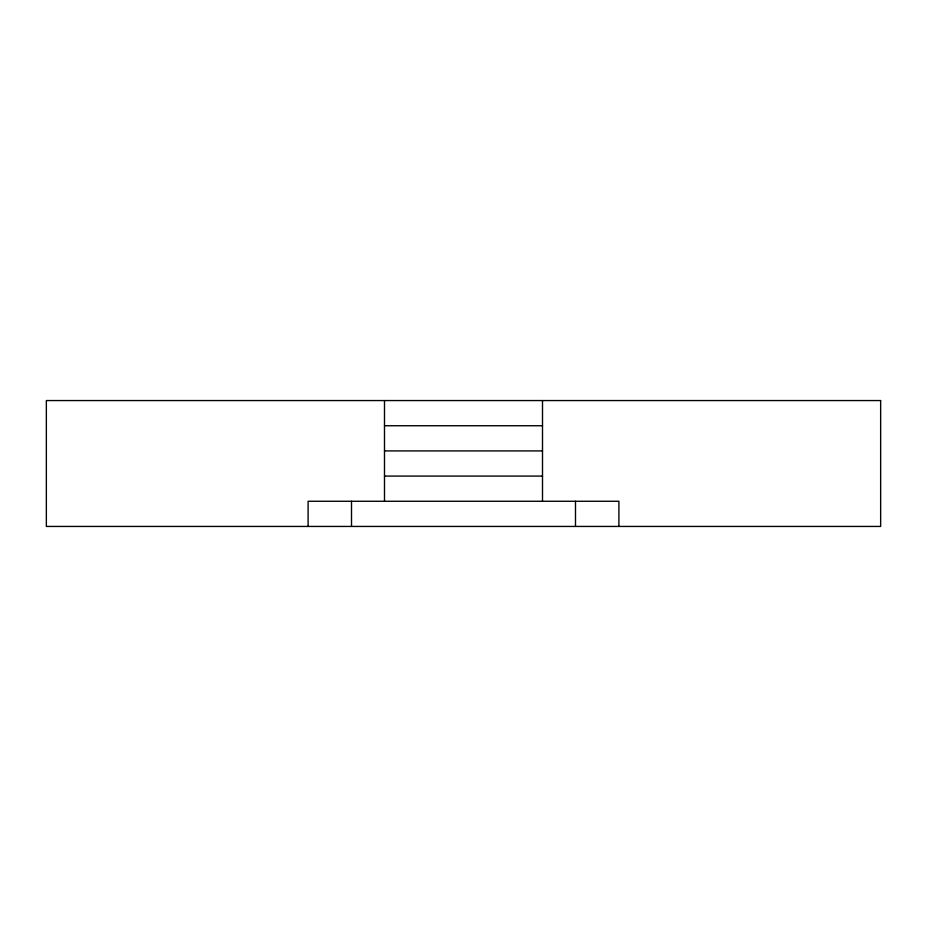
<?xml version="1.0" encoding="UTF-8"?>
<svg xmlns="http://www.w3.org/2000/svg" width="927" height="927" viewBox="0 0 927 927"><rect width="100%" height="100%" fill="white"/><g stroke="black" fill="none" stroke-linecap="round" stroke-linejoin="round"><path stroke-width="1.39" d="M384.496 425.736L542.504 425.736M384.496 450.916L542.504 450.916M384.496 476.084L542.504 476.084M618.9 526.443L618.9 501.264L308.1 501.264L308.1 526.443M575.493 501.264L575.493 526.443M542.504 400.557L542.504 501.264M384.496 400.557L384.496 501.264M351.507 501.264L351.507 526.443M880.65 400.557L46.35 400.557L46.35 526.443L880.65 526.443L880.65 400.557"/></g></svg>
